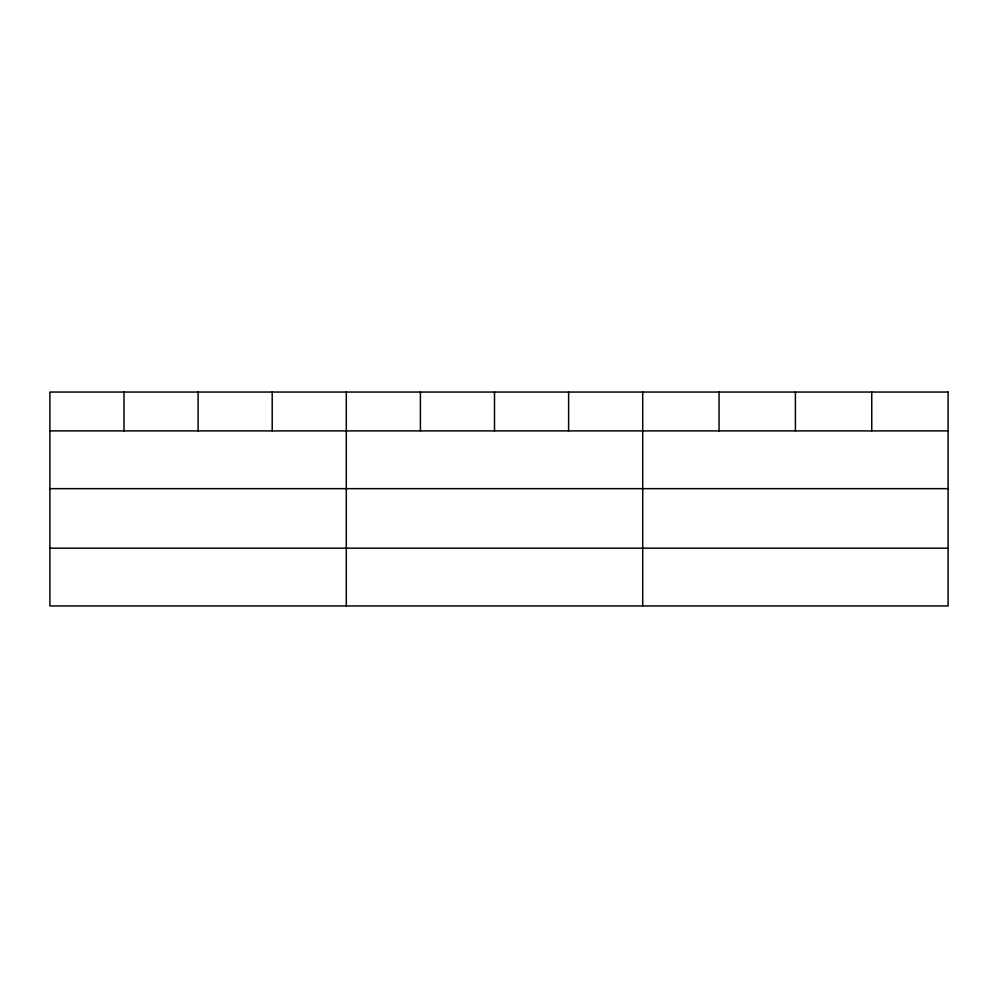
<?xml version="1.0" encoding="UTF-8"?>
<svg xmlns="http://www.w3.org/2000/svg" width="998" height="998" viewBox="0 0 998 998"><rect width="100%" height="100%" fill="white"/><g stroke="black" fill="none" stroke-linecap="round" stroke-linejoin="round"><path stroke-width="1.5" d="M49.9 430.899L948.1 430.899M49.9 488.658L948.1 488.658M49.9 548.176L948.1 548.176M871.753 392.052L871.753 430.899M795.406 392.052L795.406 430.899M719.059 392.052L719.059 430.899M642.712 392.052L642.712 605.948M568.611 392.052L568.611 430.899M494.509 392.052L494.509 430.899M420.408 392.052L420.408 430.899M346.306 392.052L346.306 605.948M272.204 392.052L272.204 430.899M198.103 392.052L198.103 430.899M124.002 392.052L124.002 430.899M948.1 392.052L49.9 392.052L49.9 605.948L948.1 605.948L948.1 392.052"/></g></svg>
